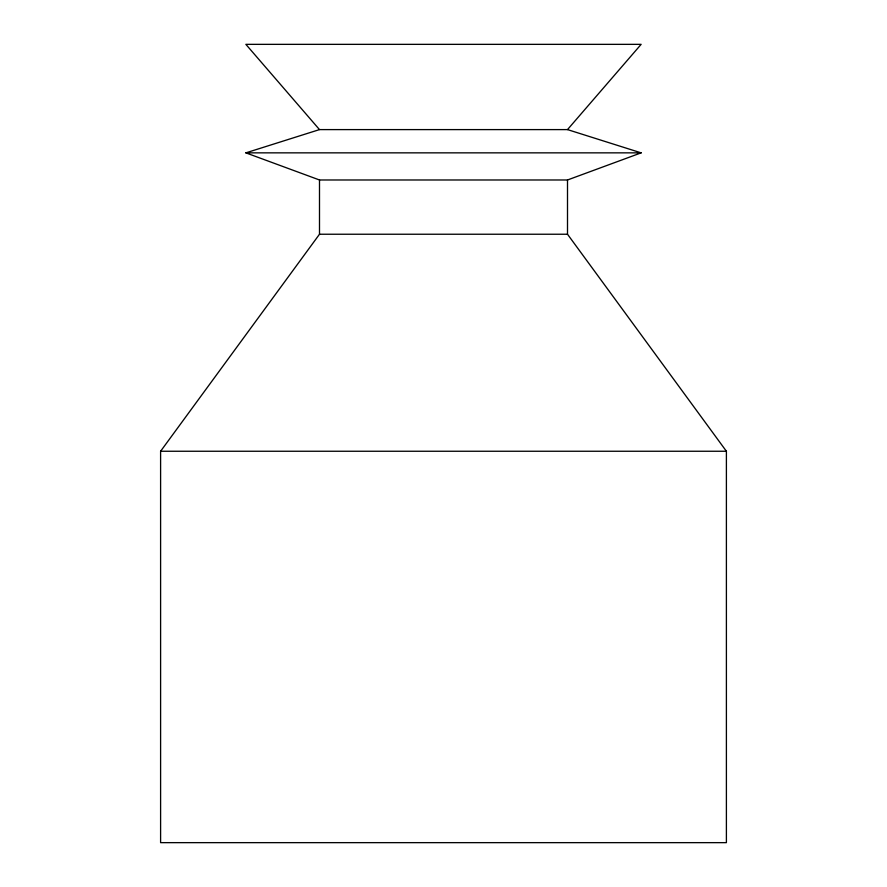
<?xml version="1.0" encoding="UTF-8"?>
<svg xmlns="http://www.w3.org/2000/svg" width="887" height="887" viewBox="0 0 887 887"><rect width="100%" height="100%" fill="white"/><g stroke="black" fill="none" stroke-linecap="round" stroke-linejoin="round"><path stroke-width="1.33" d="M567.503 179.983L567.503 234.235L726.398 451.25L726.398 842.65L160.602 842.65L160.602 451.25L319.497 234.235L319.497 179.983L245.865 152.852L319.497 129.602L567.503 129.602L641.135 152.852L567.503 179.983L319.497 179.983M567.503 129.602L641.135 44.35L245.865 44.35L319.497 129.602M245.865 152.852L641.135 152.852M319.497 234.235L567.503 234.235M160.602 451.25L726.398 451.25"/></g></svg>
